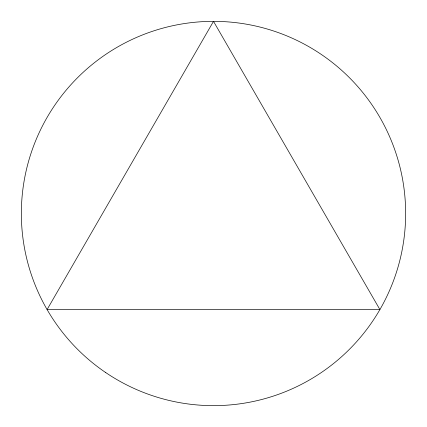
<?xml version="1.0" encoding="UTF-8"?>
<svg xmlns="http://www.w3.org/2000/svg" width="427" height="427" viewBox="0 0 427 427"><rect width="100%" height="100%" fill="white"/><g stroke="black" fill="none" stroke-linecap="round" stroke-linejoin="round"><path stroke-width="0.64" d="M213.5 21.35L47.093 309.575L379.907 309.575L213.5 21.35M105.8 372.627A192.15 192.15 0 0 0 405.159 227.207A192.15 192.15 0 0 0 129.541 40.661A192.15 192.15 0 0 0 105.8 372.627"/></g></svg>
